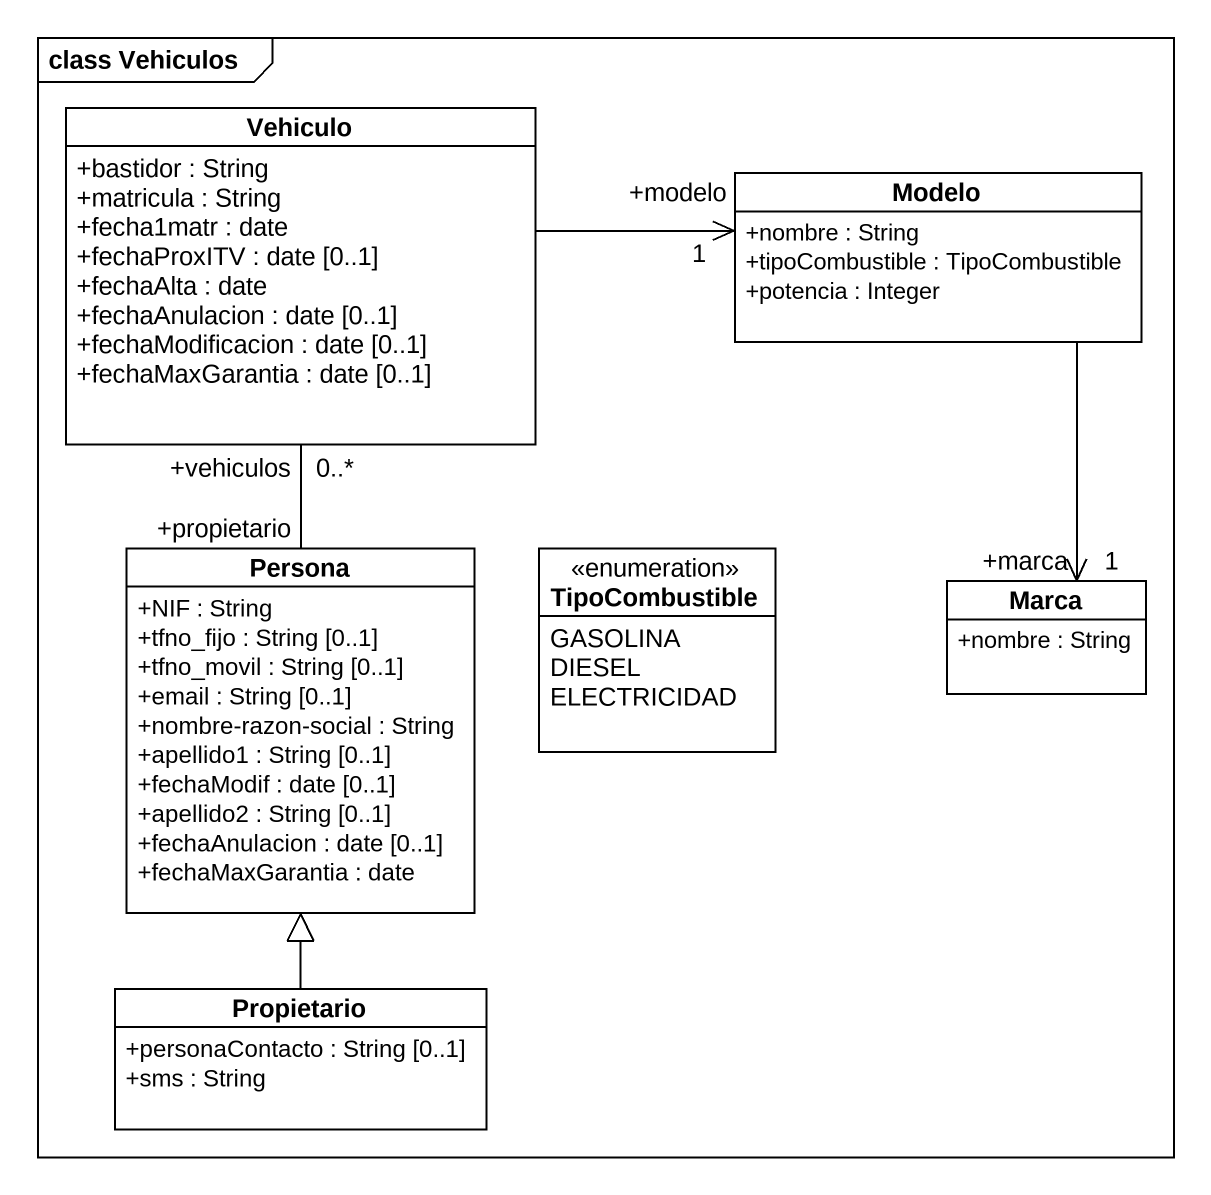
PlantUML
@startuml
mainframe class Vehiculos
hide circle
hide empty members
skinparam classAttributeIconSize 0
class Vehiculo {
  +bastidor : String
  +matricula : String
  +fecha1matr : date
  +fechaProxITV : date [0..1]
  +fechaAlta : date
  +fechaAnulacion : date [0..1]
  +fechaModificacion : date [0..1]
  +fechaMaxGarantia : date [0..1]
}
class Modelo {
  +nombre : String
  +tipoCombustible : TipoCombustible
  +potencia : Integer
}
class Persona {
  +NIF : String
  +tfno_fijo : String [0..1]
  +tfno_movil : String [0..1]
  +email : String [0..1]
  +nombre-razon-social : String
  +apellido1 : String [0..1]
  +fechaModif : date [0..1]
  +apellido2 : String [0..1]
  +fechaAnulacion : date [0..1]
  +fechaMaxGarantia : date
}
enum TipoCombustible {
  GASOLINA
  DIESEL
  ELECTRICIDAD
}
class Marca {
  +nombre : String
}
class Propietario {
  +personaContacto : String [0..1]
  +sms : String
}
Vehiculo -right-> "+modelo\n1" Modelo
Vehiculo "+vehiculos\n0..*" -- "+propietario" Persona
Modelo --> "+marca\n1" Marca
Propietario -up-|> Persona
@enduml
